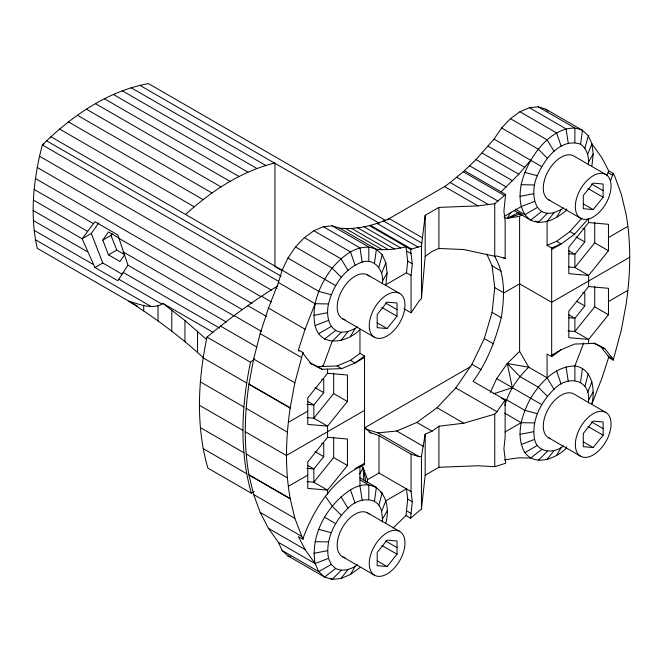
<?xml version="1.0" encoding="UTF-8"?>
<svg xmlns="http://www.w3.org/2000/svg" width="663" height="663" viewBox="0 0 663 663"><rect width="100%" height="100%" fill="white"/><g stroke="black" fill="none" stroke-linecap="round" stroke-linejoin="round"><path stroke-width="0.99" d="M310.342 363.067L317.585 366.656L322.997 366.465L332.155 341.412L341.312 332.254L347.942 331.599L355.053 328.575L357.423 326.842M327.588 373.261L347.42 375.034L347.42 401.48L327.588 426.143L307.756 424.378L307.756 397.933L327.588 373.261L327.588 369.117L341.727 368.628L355.07 362.951L364.542 357.473L364.551 356.039L359.959 353.387L359.959 329.586C347.52 342.58 320.527 348.29 315.082 325.583C310.922 305.021 319.914 284.286 332.155 268.134C342.539 255.819 359.396 241.821 376.385 249.329C386.297 250.266 396.333 249.23 405.963 246.76L407.72 261.147L406.477 272.816L385.866 284.717L387.109 273.048L385.866 262.813L382.203 254.725L376.385 249.329L339.746 228.171L332.155 225.834L323.32 226.705L313.839 230.741L304.35 237.652L295.516 246.984L287.933 258.089L282.106 270.214L278.443 282.529L268.465 308.071L260.169 333.646L253.639 359.031L248.932 384.283C244.523 414.218 243.619 444.84 248.932 474.725L253.639 494.54L260.169 512.383L268.465 528.386L278.443 542.4L282.106 550.489L287.933 555.892L324.563 577.042L332.155 579.387L340.989 578.509L350.478 574.481L359.959 567.561M347.42 465.467L347.42 439.03L327.588 437.257L307.756 461.929L307.756 488.366L327.588 490.139L347.42 465.467L333.671 457.528L333.671 437.19M357.423 564.818C351.332 569.401 342.829 571.962 335.627 568.473L324.563 577.042L318.746 571.647L315.082 563.558L305.104 549.536L298.391 536.591L302.983 539.243L303.422 537.32C314.511 507.576 334.276 477.319 364.551 464.688L364.542 357.473M563.517 207.859L561.147 209.591L554.036 212.616L547.083 221.55L547.083 245.351L551.674 248.003L551.674 356.653L547.083 354.001L547.083 377.794L554.036 389.289C540.801 401.927 531.104 420.723 534.602 439.37C537.353 452.962 554.6 453.998 563.517 445.834M551.674 355.211L561.155 349.733L574.498 344.064L588.636 343.575L588.636 339.423L608.468 314.759L608.468 288.314L588.636 286.54L568.804 311.212L568.804 337.658L588.636 339.423L574.887 331.483L568.042 330.878M137.771 306.347L37.244 248.302C29.512 214.166 33.639 178.455 42.308 144.907C71.737 116.216 107.29 91.063 148.471 83.613L385.634 220.539M254.004 491.689L251.352 493.222L207.842 468.103C195.643 425.48 197.997 380.098 207.005 337.102C229.406 318.431 252.943 301.068 277.847 285.869M251.352 493.222C239.144 450.6 241.506 405.217 250.506 362.222L254.484 358.981M382.219 283.897C384.83 272.087 375.316 257.675 362.164 262.084C344.271 268.382 332.843 286.176 328.508 303.952L315.082 303.679L305.104 329.221L298.391 349.915L302.983 352.567L294.861 382.833L290.162 408.093C285.753 438.028 284.85 468.642 290.162 498.526L294.861 518.342L302.983 539.243M339.746 228.171C356.727 229.804 373.758 225.536 389.173 218.599L444.591 186.601L450.21 182.516L463.288 171.758L475.984 159.609L494.018 139.106L501.609 128L510.444 118.669L519.925 111.757L529.414 107.721L538.248 106.842L545.831 109.188L582.47 130.338L588.296 135.741L591.951 143.83L601.938 157.844L608.642 170.797L613.234 173.441L614.816 176.499L621.347 194.342L626.063 214.166C631.375 244.042 630.463 274.664 626.063 304.599L621.347 329.851L613.234 360.117L608.642 357.473L608.203 356.064L600.322 346.111L593.982 342.97M403.933 308.726L411.052 312.837L419.173 300.952L421.461 298.541L425.182 256.407L425.182 215.326L438.923 207.395L477.998 205.895L494.739 203.698L505.654 194.491L464.44 170.689M382.219 521.872L382.534 518.955L381.598 511.281L385.866 500.789L406.477 488.896L407.72 499.123L405.963 515.541L410.546 518.184L421.461 508.977L425.182 475.205L425.182 434.124L432.052 431.199L438.923 426.193L463.827 423.209L494.739 414.135L497.026 411.723L505.148 399.839L473.084 381.333C487.056 362.504 495.493 340.252 501.245 317.676C504.601 296.933 505.587 274.399 494.283 255.761M341.312 332.254C328.168 330.53 326.014 314.569 328.508 303.952M381.598 511.281C377.811 494.755 356.86 498.178 347.942 508.272C334.716 520.911 325.019 539.707 328.508 558.354L315.082 563.558C310.151 534.925 326.842 505.388 350.478 489.866C376.02 474.111 392.537 498.377 385.866 522.693M411.052 312.837L411.052 275.46L412.303 263.791L410.546 249.404L369.324 225.602M410.546 518.184L412.303 501.767L411.052 491.54L411.052 454.163L378.996 435.657L369.324 432.218M365.62 429.069L377.951 432.873L396.731 431.008L416.878 422.439L437.033 407.745L455.812 387.921L471.932 364.327L484.305 338.561L492.087 312.389L494.739 287.593L492.087 265.855L486.766 254.086M505.654 194.491L503.897 210.909L505.148 221.135L505.148 258.512L497.026 256.009L494.739 256.233L463.827 249.537L438.923 248.476L432.052 251.401L425.182 256.407M566.683 208.828L566.045 210.602C556.547 218.657 543.055 226.091 530.657 220.083C519.262 212.351 518.947 196.952 521.176 184.695C525.121 167.565 534.221 151.802 547.083 139.827C556.58 131.763 570.072 124.337 582.47 130.338L580.573 144.202C587.203 148.703 589.233 157.338 588.313 164.913M554.036 212.616C532.107 218.036 530.615 189.411 537.345 175.728C544.215 159.443 560.409 137.398 580.573 144.202M566.683 446.804L566.045 448.578C555.461 458.539 535.588 466.694 524.839 452.663C515.052 435.434 521.98 414.433 530.657 398.231C540.353 382.617 555.072 366.117 574.887 365.976C592.415 368.263 595.291 389.554 591.951 403.709L601.938 378.167L608.642 357.473M591.951 165.733L593.203 154.056L591.951 143.83L587.691 154.322M588.313 402.889C592.084 379.659 568.1 374.098 554.036 389.289M421.461 298.541L421.461 246.006L425.182 215.326M421.461 508.977L421.461 456.442L425.182 434.124M374.487 263.186L376.385 249.329M374.487 501.162L376.385 487.297L359.81 477.733M580.573 382.178L582.47 368.313M607.018 175.571L608.642 170.797M610.424 181.074L613.234 173.441M378.855 267.239L382.203 254.725M378.855 505.214L382.203 492.7L380.463 491.689M584.94 148.255L588.296 135.741M584.94 386.231L588.296 373.717M504.825 405.458C508.927 390.764 517.795 377.703 528.767 367.219L519.601 351.357L519.601 216.262L522.104 214.82M583.68 343.02L574.887 365.976L574.887 380.421M381.598 273.305L385.866 262.813M587.691 392.297L591.951 381.805M490.197 392.546L496.703 378.623L507.261 363.515L519.601 351.357M504.386 217.563L507.261 218.359L510.817 212.168M350.478 336.506L355.053 328.575M382.534 280.979L387.109 273.048M350.478 574.481L355.053 566.55M382.534 518.955L387.109 511.024M556.564 217.522L561.147 209.591M588.628 161.996L593.203 154.056M556.564 455.498L561.147 447.558M588.628 399.963L593.203 392.032M359.603 474.078L363.191 467.904L361.062 465.807M98.754 222.892L91.312 233.484L82.154 238.771L94.942 221.707L117.84 234.934L127.951 265.208L117.84 280.731L94.942 267.512L82.154 238.771L33.15 210.478M124.52 254.94L119.937 261.454L108.492 254.849L102.765 240.089L108.492 231.951L119.058 238.05M102.765 240.089L111.003 235.332L112.155 233.708M340.989 340.542L347.942 331.599M340.989 578.509L347.942 569.575M547.083 459.525L554.036 450.583M321.77 379.253L323.751 379.427L323.751 392.653L313.839 404.985L313.839 418.204L327.588 426.143L327.588 437.257M333.671 373.194L333.671 393.532L313.839 418.204L306.894 417.582M387.109 328.575L397.029 316.234L397.029 303.016L387.109 302.129L377.197 314.469L377.197 327.688L387.109 328.575L377.272 322.889M321.77 443.249L323.751 443.423L323.751 456.641L313.839 468.981L313.839 482.2L327.588 490.139L327.588 494.283M333.671 457.528L313.839 482.2L306.894 481.578M593.203 209.591L603.123 197.251L603.123 184.032L593.203 183.145L583.291 195.477L583.291 208.704L593.203 209.591L583.365 203.906M588.636 222.544L568.804 247.216L568.804 273.662L588.636 275.435L608.468 250.763L608.468 224.318L588.636 222.544L588.636 218.4L574.498 234.238L561.155 243.967L551.674 249.437M582.818 228.536L584.799 228.718L584.799 241.937L574.887 254.269L574.887 267.487L588.636 275.435L588.636 286.54M594.719 222.478L594.719 242.824L574.887 267.487L568.887 266.957M582.818 292.532L584.799 292.706L584.799 305.933L574.887 318.265L574.887 331.483L594.719 306.82L594.719 286.474M387.109 566.55L397.029 554.21L397.029 540.991L387.109 540.105L377.197 552.436L377.197 565.663L387.109 566.55L377.272 560.865M593.203 447.558L603.123 435.226L603.123 422.008L593.203 421.121L583.291 433.453L583.291 446.671L593.203 447.558L583.365 441.881M501.071 191.847L518.789 174.212L530.657 160.255M203.516 357.896C180.502 336.671 155.208 318.025 128.837 301.184C139.363 304.201 151.313 309.629 161.996 304.143L162.733 303.264L212.922 332.246M547.083 245.351L556.564 241.315L569.907 231.586L582.023 218.011M393.043 528.08L405.963 515.541M547.406 213.271L538.248 222.428L535.629 220.92M341.312 570.23L332.155 579.387L330.365 578.36M538.248 460.404L547.406 451.246M321.795 366.515L322.997 365.321M185.507 214.497C210.975 191.325 240.744 171.485 274.507 163.081L379.369 223.282M387.573 219.884L389.173 218.599L422.58 237.893M324.563 339.075L335.627 330.497M541.712 211.514L530.657 220.083L514.082 210.519M541.712 449.489L530.657 458.058L518.789 457.81L504.576 459.815M322.997 366.465L337.135 365.976L350.478 360.299L359.959 353.387M364.551 356.039L355.07 362.951L350.478 360.299M551.674 356.653L561.155 349.733M44.098 143.871L42.308 144.907L278.576 281.311M108.492 254.849L116.729 250.084L124.661 254.667M94.942 267.512L102.765 262.987L122.141 274.175M504.153 216.428L521.176 206.599L534.602 201.395M318.746 333.671L331.26 326.445M537.345 207.461L524.839 214.688L515.242 209.143M288.48 422.281L307.756 411.151M608.468 237.545L627.745 226.414M364.542 410.356L286.366 455.498L245.136 431.696M629.85 257.186L551.666 302.32L519.601 283.814L503.897 292.88L494.739 287.593M364.493 427.9L470.954 366.432M288.48 486.277L307.756 475.147M608.468 301.532L627.745 290.411M355.07 468.724L364.542 463.246M367.542 482.523L367.542 479.639L378.996 473.026L411.052 491.54M425.182 475.205L438.923 467.266L477.998 465.766L494.739 466.669L505.654 463.271L503.897 448.884L505.148 437.215L505.148 399.839M505.049 431.978L521.176 422.671L534.602 422.944M335.627 568.473L331.26 564.42L318.746 571.647L282.106 550.489M524.839 452.663L537.345 445.437M519.601 216.262L507.261 218.359L519.021 212.317M551.674 248.003L561.155 243.967L556.564 241.315M315.082 325.583L328.508 320.378M521.176 444.566L534.602 439.37M410.546 249.404L421.461 246.006M507.261 218.359L520.944 213.66M493.778 393.731L512.342 387.656L507.261 363.515L528.767 367.219L547.083 377.794M519.925 196.364L533.665 193.72M313.839 315.348L327.572 312.704M519.925 434.34L533.665 431.696M313.839 553.323L327.572 550.68M411.052 454.163L419.173 456.666L421.461 456.442M588.636 343.575L594.048 343.376L604.905 348.763L612.786 358.708L613.234 360.117M309.778 363.042L322.168 369.299L327.588 369.117M521.176 184.695L534.602 184.969M315.082 541.654L328.508 541.928M568.937 253.738L574.887 254.269L568.68 250.689M568.937 317.734L574.887 318.265L568.68 314.685M306.894 404.364L313.839 404.985L307.632 401.405M306.894 468.36L313.839 468.981L307.632 465.401M501.618 398.538L506.515 399.781L524.839 410.356L537.345 413.704M524.839 172.38L537.345 175.728M331.26 294.72L318.746 291.364L50.894 136.735M318.746 529.339L331.26 532.687M287.933 555.892L290.775 556.771M538.248 106.842L574.887 128L574.887 142.446M529.414 107.721L566.045 128.871L568.257 143.1M519.925 111.757L556.564 132.907L561.147 146.125M608.203 172.712L612.786 175.363M510.444 118.669L547.083 139.827L554.036 151.313M605.833 174.493A25.26 14.586 -60 0 0 575.948 200.988A25.26 14.586 -60 0 0 597.827 213.619A25.26 14.586 -60 0 0 605.833 174.493L573.777 155.979A25.26 14.586 -60 0 0 547.713 172.015A25.26 14.586 -60 0 0 550.273 200.499M501.609 128L538.248 149.15L547.406 158.308M591.545 183.958L603.123 190.646M587.907 188.474L603.123 197.251M494.018 139.106L541.712 166.637M488.167 146.216L524.806 167.366M482.15 153.062L518.789 174.212M548.516 199.729L580.573 218.243M475.984 159.609L512.623 180.759M469.694 165.849L506.333 186.999M594.719 242.824L608.468 250.763M569.907 231.586L574.498 234.238M463.288 171.758L504.502 195.552M575.94 236.815L584.799 241.937M456.782 177.319L498.004 201.113M450.21 182.516L488.532 204.643M444.591 186.601L477.998 205.895M594.719 306.82L608.468 314.759M503.366 257.484L505.148 258.512M576.818 301.325L584.799 305.933M492.087 265.855L501.245 271.142M383.554 221.003L421.875 243.13M601.084 346.55L604.905 348.763M139.885 85.353L274.507 163.081M608.203 356.064L612.786 358.708M376.982 223.39L418.196 247.191M370.476 225.337L411.698 249.131M131.166 87.756L265.78 165.477M406.477 250.921L411.052 253.564M364.07 226.829L400.709 247.979M122.323 90.798L256.937 168.518M357.78 227.857L394.419 249.006M351.614 228.42L388.253 249.578M407.72 261.147L412.303 263.791M492.087 312.389L501.245 317.676M113.39 94.469L248.012 172.189M345.597 228.528L382.236 249.686M332.155 225.834L368.794 246.984L368.794 261.429M406.477 272.816L411.052 275.46M104.406 98.77L239.02 176.491M323.32 226.705L359.959 247.863L362.164 262.084M95.439 103.652L230.053 181.372M313.839 230.741L350.478 251.89L355.053 265.109M484.305 338.561L493.471 343.848M86.372 109.18L220.994 186.9M304.35 237.652L340.989 258.81L347.942 270.297M367.683 274.971L399.739 293.477A25.26 14.586 -60 0 1 391.734 332.602A25.26 14.586 -60 0 1 369.863 319.972A25.26 14.586 -60 0 1 399.739 293.477M605.833 412.469A25.26 14.586 -60 0 0 575.948 438.964A25.26 14.586 -60 0 0 597.827 451.594A25.26 14.586 -60 0 0 605.833 412.469L573.777 393.955A25.26 14.586 -60 0 0 547.713 409.983A25.26 14.586 -60 0 0 550.273 438.475M77.389 115.263L212.003 192.983M295.516 246.984L332.155 268.134L341.312 277.3M385.452 302.941L397.029 309.629M591.545 421.933L603.123 428.613M68.455 121.893L203.077 199.613M381.822 307.458L397.029 316.234M587.907 426.442L603.123 435.226M287.933 258.089L335.627 285.62M471.932 364.327L481.098 369.614M496.703 378.623L541.712 404.612M59.612 129.061L194.234 206.781M282.073 270.637L274.938 266.518L274.938 162.99M46.601 140.821L281.079 276.198M342.423 318.721L374.487 337.227M548.516 437.704L580.573 456.219M278.443 282.529L315.082 303.679M504.601 413.099L521.176 422.671M455.812 387.921L497.026 411.723M275.261 287.411L277.035 288.438M39.531 156.244L271.324 290.071M261.495 296.245L271.258 301.88M37.244 167.466L260.982 296.643M268.465 308.071L305.104 329.221M437.033 407.745L463.827 423.209M35.454 178.546L252.039 303.588M247.771 305.643L266.41 316.408M34.178 189.427L93.408 223.622M118.752 238.249L242.542 309.729M337.135 365.976L341.727 368.628M234.097 315.596L261.62 331.483M33.407 200.085L87.533 231.329M123.086 251.857L233.956 315.87M416.878 422.439L432.052 431.199M317.585 366.656L322.168 369.299M260.169 333.646L301.392 357.448M127.951 265.208L226.431 322.069M220.506 326.088L256.904 347.105M333.671 393.532L347.42 401.48M33.407 220.58L87.533 251.824M123.086 272.352L219.644 328.102M396.731 431.008L423.524 446.481M314.892 387.532L323.751 392.653M34.178 230.343L93.408 264.545M118.752 279.173L161.996 304.143M253.639 359.031L294.861 382.833M377.951 432.873L419.173 456.666M207.005 337.102L250.506 362.222M35.454 239.749L151.33 306.646M248.932 383.985L290.162 407.786M203.135 357.846L246.644 382.965M248.932 384.283L290.162 408.093M407.72 499.123L412.303 501.767M200.292 381.838L243.802 406.958M246.089 408.284L287.319 432.085M314.892 451.528L323.751 456.641M360.067 479.921L368.794 484.96L368.794 499.405M406.477 510.792L411.052 513.435M199.339 405.25L242.849 430.37M367.683 512.938L399.739 531.453A25.26 14.586 -60 0 1 391.734 570.578A25.26 14.586 -60 0 1 369.863 557.948A25.26 14.586 -60 0 1 399.739 531.453M200.292 427.569L243.802 452.688M246.089 454.014L287.319 477.816M385.452 540.917L397.029 547.605M381.822 545.434L397.029 554.21M324.563 517.215L335.627 523.596M248.932 474.725L290.162 498.526M203.135 448.586L246.644 473.705M248.932 475.023L290.162 498.825M253.639 494.54L294.861 518.342M342.423 556.696L374.487 575.202M260.169 512.383L301.392 536.185M268.465 528.386L305.104 549.536M278.443 542.4L315.082 563.558M162.733 303.264L184.944 320.511L206.516 339.489M545.831 109.188L548.019 111.21M364.435 427.105L370.99 433.179M547.406 396.283L538.248 387.126L519.925 376.551L507.261 363.515M341.312 515.267L332.155 506.109L325.284 496.115M311.303 363.921L303.422 353.967L302.983 352.567M340.989 496.786L347.942 508.272M328.508 558.354L331.26 564.42M111.003 235.332L116.729 250.084M91.312 233.484L102.765 262.987M363.788 480.095L363.191 467.904L367.542 479.639M556.564 370.882L561.147 384.101M350.478 489.866L355.053 503.084M298.391 349.915L298.839 351.324M363.191 467.904L365.959 482.1M566.045 366.846L568.257 381.076M362.164 500.059L359.959 485.83L359.959 466.172M494.739 203.698L494.739 256.233M494.739 414.135L494.739 466.669M438.923 207.395L438.923 248.476M438.923 426.193L438.923 467.266M378.996 435.657L378.996 473.026M197.533 331.26L197.533 352.409M184.944 320.511L184.944 341.669M171.775 310.011L171.775 331.16M158.018 305.767L158.018 320.909M143.705 305.602L143.705 310.914M345.133 557.699A25.26 14.586 -60 0 1 342.017 528.245A25.26 14.586 -60 0 1 369.225 514.082M345.133 319.723A25.26 14.586 -60 0 1 342.017 290.27A25.26 14.586 -60 0 1 369.225 276.106"/></g></svg>
